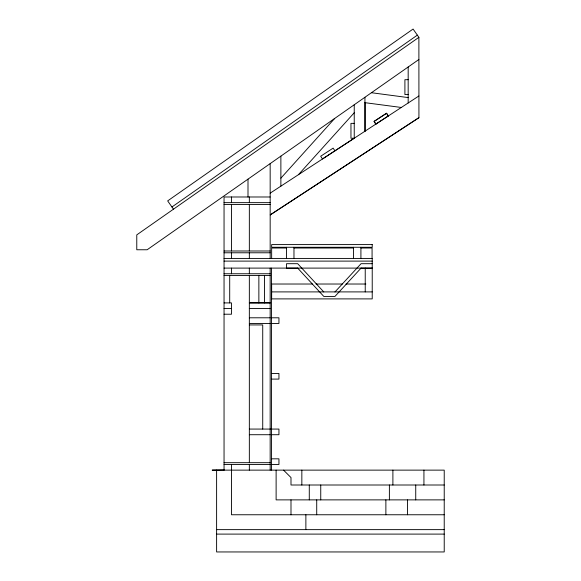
<?xml version="1.0" encoding="UTF-8"?>
<svg xmlns="http://www.w3.org/2000/svg" width="581" height="581" viewBox="0 0 581 581"><rect width="100%" height="100%" fill="white"/><g stroke="black" fill="none" stroke-linecap="round" stroke-linejoin="round"><path stroke-width="0.87" d="M280.877 178.164L334.692 118.444M298.409 174.707L354.236 112.765M334.954 291.96L361.062 263.694L372.225 263.694M361.062 268.102L334.954 296.426L323.799 296.426L297.69 268.102M171.932 206.989L417.354 35.143M173.472 209.182L167.669 200.895L413.084 29.05L418.886 37.337L136.775 234.877L136.775 249.765L147.146 249.765L418.886 59.494M270.165 193.161L418.886 95.988M334.932 150.857L333.145 148.119L320.683 156.238L322.47 158.983L354.236 138.234L354.236 104.769M418.886 117.674L270.209 214.905L418.93 117.732L418.886 37.337M408.174 79.691L404.906 79.691L404.906 94.565L408.174 94.565M354.236 123.361L350.96 123.361L350.96 138.234L354.236 138.234M270.165 196.988L224.048 196.988L224.048 470.131M224.048 202.646L270.165 202.646M224.048 204.432L270.165 204.432M286.535 248.014L271.654 248.014L271.654 258.429M293.971 248.014L353.48 248.014M360.917 248.014L372.072 248.014L372.072 258.429M224.048 250.992L270.165 250.992M224.048 252.779L270.165 252.779M224.048 258.429L372.225 258.429L372.225 298.895L271.654 298.895L271.654 284.022L312.425 284.022M224.048 261.109L372.225 261.109M224.048 268.102L372.225 268.102M297.69 268.161L286.535 268.161L286.535 263.694L297.69 263.694L323.799 291.96M361.062 268.161L372.225 268.161M224.048 273.753L270.165 273.753M224.048 275.539L270.165 275.539M316.049 284.022L342.325 284.022M345.949 284.022L365.877 284.022M271.654 291.902L372.225 291.902M249.343 302.846L270.165 302.846M224.048 302.912L231.485 302.912L231.485 314.219L224.048 314.219M249.343 302.912L270.165 302.912M224.048 308.569L231.485 308.569M249.343 308.504L270.165 308.504M249.343 317.792L270.165 317.792M271.509 317.792L278.945 317.792L278.945 323.443L249.343 323.443M249.343 324.932L262.728 324.932L262.728 429.068M271.509 373.445L278.945 373.445L278.945 379.095L271.509 379.095M249.343 429.068L278.945 429.068L278.945 434.719L271.509 434.719M249.343 434.719L270.165 434.719M271.509 458.823L278.945 458.823L278.945 464.473L271.509 464.473M224.048 462.687L270.165 462.687M224.048 464.473L270.165 464.473M224.048 469.92L212.145 470.131L444.225 470.131L444.225 551.95L216.611 551.95L216.611 470.131M444.225 485.004L290.994 485.004L290.994 477.567L283.557 470.131M444.225 499.878L276.12 499.878L276.12 470.131M444.225 514.759L231.485 514.759L231.485 464.473M216.611 529.632L444.225 529.632M216.611 534.099L444.225 534.099M371.433 92.72L408.174 97.586M364.941 102.67L401.449 107.485M388.406 116.004L386.612 113.266L374.164 121.407L375.958 124.145M423.934 470.131L423.934 485.004M415.735 485.004L415.735 499.878M408.174 66.997L408.174 102.99M407.535 499.878L407.535 514.759M392.894 470.131L392.894 485.004M389.386 485.004L389.386 499.878M385.878 499.878L385.878 514.759M365.231 268.102L365.231 291.902M365.093 102.67L365.093 131.241M364.941 97.267L364.941 131.241M360.917 247.274L360.917 258.429M353.48 247.274L353.48 258.429M320.748 485.004L320.748 499.878M316.718 499.878L316.718 514.759M309.281 485.004L309.281 499.878M305.875 514.759L305.875 529.632M301.844 470.131L301.844 485.004M293.971 247.274L293.971 258.429M290.994 499.878L290.994 514.759M286.535 247.274L286.535 258.429M280.877 156.129L280.877 186.167M271.509 268.102L271.509 470.131M270.165 163.631L270.165 258.429M270.165 268.102L270.165 470.131M264.515 275.539L264.515 302.912M258.865 275.539L258.865 302.912M249.343 196.988L249.343 202.646M249.343 204.432L249.343 250.992M249.343 252.779L249.343 258.429M249.343 268.102L249.343 273.753M249.343 275.554L249.343 462.687M249.343 464.473L249.343 470.131M248 179.151L248 196.988M231.485 196.988L231.485 202.646M231.485 204.432L231.485 250.992M231.485 252.779L231.485 258.429M231.485 268.102L231.485 273.753M229.706 275.539L229.706 302.912M386.467 113.266L374.019 121.407L375.805 124.145L388.253 116.004L386.467 113.266M372.225 244.594L271.654 244.594L271.654 247.274L372.225 247.274L372.225 244.594"/></g></svg>
